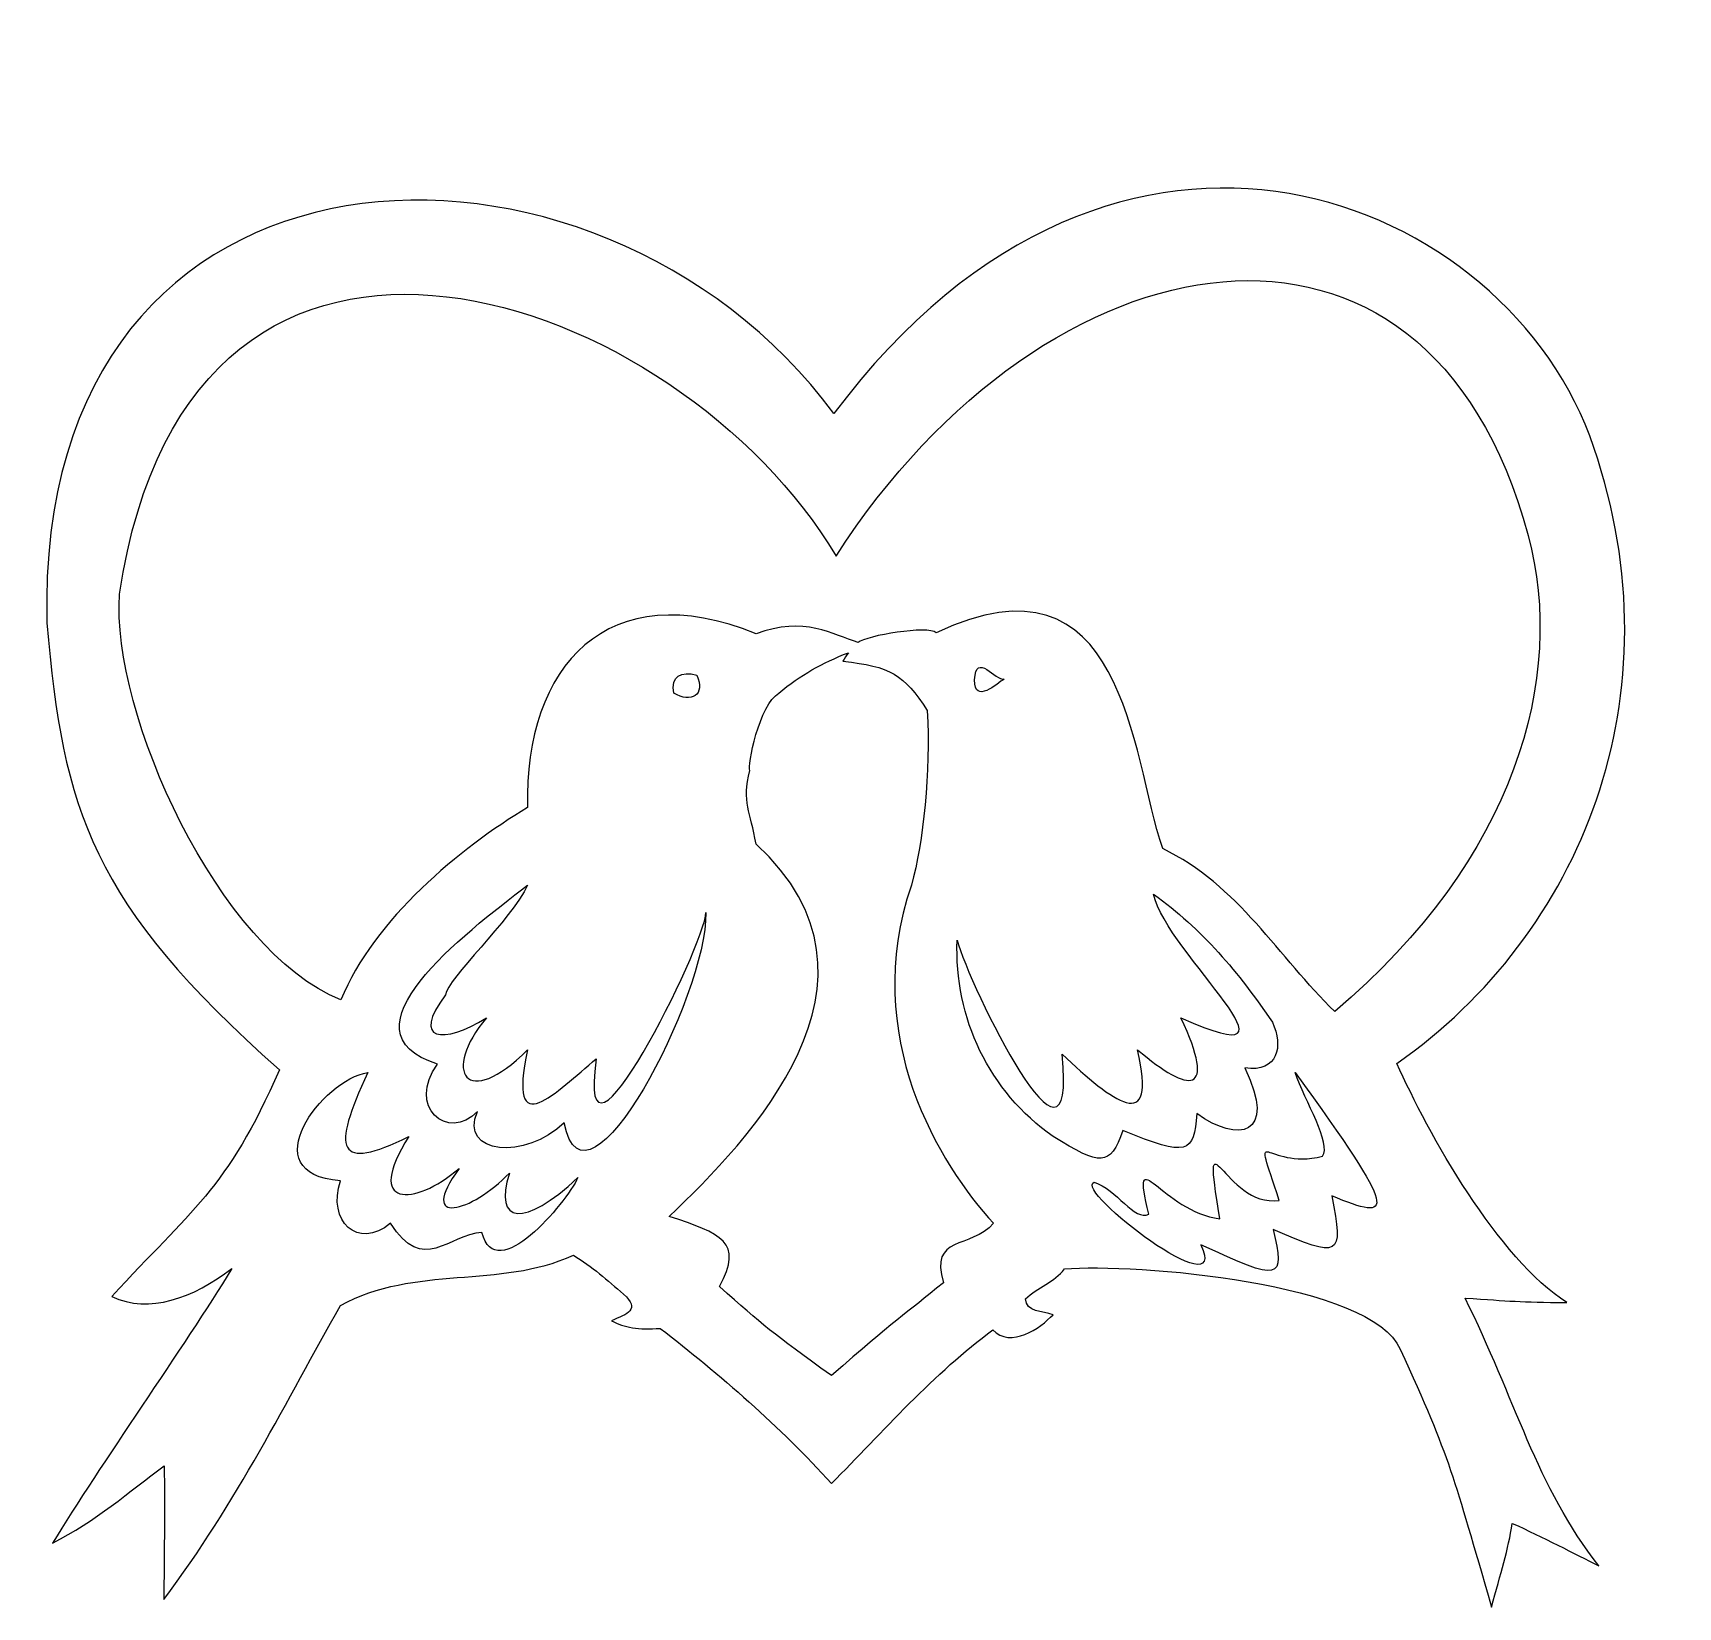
# Model space of a CAD drawing. Header units: centimetres. Extents: x -6.7 to 6.4, y -2.7 to 9.8.
import ezdxf

# ---------------------------------------------------------------- set-up
doc = ezdxf.new("R2010")
doc.units = ezdxf.units.CM
doc.header["$MEASUREMENT"] = 0
doc.layers.add('Layer 1', color=7, linetype='Continuous')

msp = doc.modelspace()

# ---------------------------------------------------------------- linework, layer by layer
at = {"layer": 'Layer 1', "color": 254}
for points, knots in [([(-0.30896, 6.79886), (1.95559, 9.82055), (5.05496, 8.52244), (5.7251, 6.52988), (5.7251, 6.52988), (6.39304, 4.56078), (5.63062, 2.67132), (4.16088, 1.64068), (4.16088, 1.64068), (4.40738, 1.08547), (4.96624, 0.08589), (5.51057, -0.25772), (5.51057, -0.25772), (5.12517, -0.25452), (5.0667, -0.2466), (4.70171, -0.22191), (4.70171, -0.22191), (5.09869, -1.01404), (5.26834, -1.72048), (5.76487, -2.34892), (5.76487, -2.34892), (5.57217, -2.25145), (5.31773, -2.11981), (5.07693, -2.01049), (5.07693, -2.01049), (5.04488, -2.22065), (4.98379, -2.40592), (4.91256, -2.67534), (4.91256, -2.67534), (4.60837, -1.63503), (4.59028, -1.50378), (4.18576, -0.62816), (4.18576, -0.62816), (3.97121, -0.10069), (2.07084, 0.05868), (1.5215, 0.00857), (1.5215, 0.00857), (1.44329, -0.09456), (1.30732, -0.13997), (1.21321, -0.22717), (1.21321, -0.22717), (1.21673, -0.33851), (1.34841, -0.32165), (1.43083, -0.35412), (1.43083, -0.35412), (1.33188, -0.46162), (1.09346, -0.62465), (0.95291, -0.47461), (0.95291, -0.47461), (0.49347, -0.81191), (0.07126, -1.2922), (-0.3282, -1.69514), (-0.3282, -1.69514), (-0.72957, -1.24961), (-1.21983, -0.82262), (-1.68796, -0.4626), (-1.68796, -0.4626), (-1.86002, -0.4775), (-1.97262, -0.45692), (-2.07493, -0.40207), (-2.07493, -0.40207), (-1.95012, -0.34953), (-1.84245, -0.31238), (-1.9784, -0.19088), (-1.9784, -0.19088), (-2.10577, -0.08251), (-2.22888, 0.03015), (-2.37737, 0.11739), (-2.37737, 0.11739), (-2.96848, -0.15084), (-3.62861, 0.04562), (-4.22707, -0.28158), (-4.22707, -0.28158), (-4.64967, -1.0274), (-5.05049, -1.8496), (-5.62927, -2.61449), (-5.62927, -2.61449), (-5.62227, -2.00656), (-5.62161, -1.9185), (-5.62576, -1.55392), (-5.62576, -1.55392), (-5.90686, -1.76194), (-6.16849, -1.99195), (-6.51199, -2.16756), (-6.51199, -2.16756), (-6.13617, -1.55034), (-5.46882, -0.61019), (-5.08785, 0.01205), (-5.08785, 0.01205), (-5.396, -0.22153), (-5.74682, -0.35285), (-6.04047, -0.20906), (-6.04047, -0.20906), (-5.41715, 0.47407), (-5.12941, 0.63048), (-4.71075, 1.58979), (-4.71075, 1.58979), (-6.20066, 2.9087), (-6.43062, 3.65326), (-6.55641, 5.1365), (-6.55641, 5.1365), (-6.66786, 9.20558), (-2.19064, 9.34082), (-0.30896, 6.79885), (-0.30896, 6.79885), (-0.30896, 6.79885), (-0.30896, 6.79886), (-0.30896, 6.79886)], [0, 0, 0, 0, 0.03571429, 0.03571429, 0.03571429, 0.03571429, 0.07142857, 0.07142857, 0.07142857, 0.07142857, 0.10714286, 0.10714286, 0.10714286, 0.10714286, 0.14285714, 0.14285714, 0.14285714, 0.14285714, 0.17857143, 0.17857143, 0.17857143, 0.17857143, 0.21428571, 0.21428571, 0.21428571, 0.21428571, 0.25, 0.25, 0.25, 0.25, 0.28571429, 0.28571429, 0.28571429, 0.28571429, 0.32142857, 0.32142857, 0.32142857, 0.32142857, 0.35714286, 0.35714286, 0.35714286, 0.35714286, 0.39285714, 0.39285714, 0.39285714, 0.39285714, 0.42857143, 0.42857143, 0.42857143, 0.42857143, 0.46428571, 0.46428571, 0.46428571, 0.46428571, 0.5, 0.5, 0.5, 0.5, 0.53571429, 0.53571429, 0.53571429, 0.53571429, 0.57142857, 0.57142857, 0.57142857, 0.57142857, 0.60714286, 0.60714286, 0.60714286, 0.60714286, 0.64285714, 0.64285714, 0.64285714, 0.64285714, 0.67857143, 0.67857143, 0.67857143, 0.67857143, 0.71428571, 0.71428571, 0.71428571, 0.71428571, 0.75, 0.75, 0.75, 0.75, 0.78571429, 0.78571429, 0.78571429, 0.78571429, 0.82142857, 0.82142857, 0.82142857, 0.82142857, 0.85714286, 0.85714286, 0.85714286, 0.85714286, 0.89285714, 0.89285714, 0.89285714, 0.89285714, 0.92857143, 0.92857143, 0.92857143, 0.92857143, 1, 1, 1, 1]), ([(-5.98029, 5.36552), (-6.04954, 4.42668), (-5.19626, 2.53131), (-4.22243, 2.14465), (-4.22243, 2.14465), (-3.96316, 2.78319), (-3.27376, 3.35201), (-2.74013, 3.67173), (-2.74013, 3.67173), (-2.77165, 4.793), (-2.10101, 5.53197), (-0.9267, 5.04994), (-0.9267, 5.04994), (-0.54643, 5.19506), (-0.31463, 5.04213), (-0.11677, 4.98211), (-0.11677, 4.98211), (-0.05159, 5.03595), (0.44044, 5.11888), (0.50431, 5.05842), (0.50431, 5.05842), (1.99956, 5.76916), (2.05014, 4.10025), (2.30122, 3.34531), (2.30122, 3.34531), (2.89488, 3.06296), (3.22878, 2.47867), (3.66687, 2.05223), (3.66687, 2.05223), (5.10453, 3.26923), (5.50441, 4.70341), (5.20277, 5.82972), (5.20277, 5.82972), (4.40002, 8.82723), (1.37134, 8.26205), (-0.29197, 5.66647), (-0.29197, 5.66647), (-1.52098, 7.75123), (-5.41052, 9.17488), (-5.98029, 5.36552)], [0, 0, 0, 0, 0.09090909, 0.09090909, 0.09090909, 0.09090909, 0.18181818, 0.18181818, 0.18181818, 0.18181818, 0.27272727, 0.27272727, 0.27272727, 0.27272727, 0.36363636, 0.36363636, 0.36363636, 0.36363636, 0.45454545, 0.45454545, 0.45454545, 0.45454545, 0.54545455, 0.54545455, 0.54545455, 0.54545455, 0.63636364, 0.63636364, 0.63636364, 0.63636364, 0.72727273, 0.72727273, 0.72727273, 0.72727273, 0.81818182, 0.81818182, 0.81818182, 0.81818182, 1, 1, 1, 1]), ([(-0.74531, 4.5784), (-0.90094, 4.4972), (-0.99805, 3.99029), (-0.97753, 3.96604), (-0.97753, 3.96604), (-1.03902, 3.70945), (-0.9715, 3.64153), (-0.92666, 3.38153), (-0.92666, 3.38153), (0.26035, 2.29262), (-0.99221, 1.02555), (-1.61577, 0.4256), (-1.61577, 0.4256), (-1.20338, 0.28897), (-1.02244, 0.22395), (-1.2168, -0.131), (-1.2168, -0.131), (-0.87141, -0.4374), (-0.79932, -0.50143), (-0.32822, -0.83793), (-0.32822, -0.83793), (0.17367, -0.39612), (0.25775, -0.35086), (0.56036, -0.10028), (0.56036, -0.10028), (0.44711, 0.27925), (0.7731, 0.1631), (0.9593, 0.37123), (0.9593, 0.37123), (0.53402, 0.82952), (-0.10598, 1.86086), (0.30647, 3.05511), (0.30647, 3.05511), (0.40201, 3.39285), (0.45847, 3.95693), (0.43223, 4.44088), (0.43223, 4.44088), (0.24922, 4.73008), (0.13717, 4.79202), (-0.23756, 4.83229), (-0.23756, 4.83229), (-0.22236, 4.85597), (-0.21208, 4.87781), (-0.19328, 4.9006), (-0.19328, 4.9006), (-0.39954, 4.81934), (-0.57566, 4.7251), (-0.7453, 4.5784), (-0.7453, 4.5784), (-0.7453, 4.5784), (-0.74531, 4.5784), (-0.74531, 4.5784)], [0, 0, 0, 0, 0.07142857, 0.07142857, 0.07142857, 0.07142857, 0.14285714, 0.14285714, 0.14285714, 0.14285714, 0.21428571, 0.21428571, 0.21428571, 0.21428571, 0.28571429, 0.28571429, 0.28571429, 0.28571429, 0.35714286, 0.35714286, 0.35714286, 0.35714286, 0.42857143, 0.42857143, 0.42857143, 0.42857143, 0.5, 0.5, 0.5, 0.5, 0.57142857, 0.57142857, 0.57142857, 0.57142857, 0.64285714, 0.64285714, 0.64285714, 0.64285714, 0.71428571, 0.71428571, 0.71428571, 0.71428571, 0.78571429, 0.78571429, 0.78571429, 0.78571429, 0.85714286, 0.85714286, 0.85714286, 0.85714286, 1, 1, 1, 1]), ([(0.8081, 4.68486), (0.80333, 4.48579), (0.9914, 4.65912), (1.04244, 4.69143), (1.04244, 4.69143), (0.97969, 4.67212), (0.8164, 4.91469), (0.8081, 4.68486)], [0, 0, 0, 0, 0.33333333, 0.33333333, 0.33333333, 0.33333333, 1, 1, 1, 1]), ([(-1.57949, 4.57843), (-1.44391, 4.49792), (-1.32427, 4.56247), (-1.39814, 4.7235), (-1.39814, 4.7235), (-1.52191, 4.75506), (-1.60385, 4.71606), (-1.57949, 4.57843)], [0, 0, 0, 0, 0.33333333, 0.33333333, 0.33333333, 0.33333333, 1, 1, 1, 1]), ([(-3.45465, 1.63479), (-3.70577, 1.30371), (-3.37279, 1.00928), (-3.13905, 1.25981), (-3.13905, 1.25981), (-3.28609, 0.9152), (-2.75561, 0.87206), (-2.44994, 1.16916), (-2.44994, 1.16916), (-2.28414, 0.31502), (-1.31418, 2.17989), (-1.32562, 2.83752), (-1.32562, 2.83752), (-1.32663, 2.58782), (-2.35925, 0.51592), (-2.19607, 1.6769), (-2.19607, 1.6769), (-2.50967, 1.41766), (-2.9072, 0.98764), (-2.74008, 1.74942), (-2.74008, 1.74942), (-3.22827, 1.2591), (-3.42869, 1.57445), (-3.0665, 2.00331), (-3.0665, 2.00331), (-3.41236, 1.78683), (-3.66853, 1.81779), (-3.39292, 2.18466), (-3.39292, 2.18466), (-3.37898, 2.30889), (-2.86993, 2.78205), (-2.74009, 3.05511), (-2.74009, 3.05511), (-3.25273, 2.66405), (-4.2642, 1.89058), (-3.45465, 1.63479)], [0, 0, 0, 0, 0.1, 0.1, 0.1, 0.1, 0.2, 0.2, 0.2, 0.2, 0.3, 0.3, 0.3, 0.3, 0.4, 0.4, 0.4, 0.4, 0.5, 0.5, 0.5, 0.5, 0.6, 0.6, 0.6, 0.6, 0.7, 0.7, 0.7, 0.7, 0.8, 0.8, 0.8, 0.8, 1, 1, 1, 1]), ([(2.44633, 2.00334), (2.73581, 1.38383), (2.51634, 1.3943), (2.10179, 1.74947), (2.10179, 1.74947), (2.26445, 1.05329), (1.90039, 1.33998), (1.50338, 1.7132), (1.50338, 1.7132), (1.62347, 0.50122), (0.76548, 2.25854), (0.66923, 2.61993), (0.66923, 2.61993), (0.64665, 1.99796), (0.92186, 1.4187), (1.43083, 1.06037), (1.43083, 1.06037), (1.81152, 0.82906), (1.88075, 0.81628), (1.98585, 1.10834), (1.98585, 1.10834), (2.49905, 0.89667), (2.54896, 0.92469), (2.57333, 1.24169), (2.57333, 1.24169), (2.89709, 1.00578), (3.2153, 1.06394), (2.95417, 1.60438), (2.95417, 1.60438), (3.219, 1.56636), (3.25998, 1.77705), (3.17179, 1.96707), (3.17179, 1.96707), (2.90988, 2.35797), (2.61011, 2.71108), (2.22879, 2.98259), (2.22879, 2.98259), (2.32647, 2.51989), (3.5567, 1.50133), (2.44633, 2.00334)], [0, 0, 0, 0, 0.09090909, 0.09090909, 0.09090909, 0.09090909, 0.18181818, 0.18181818, 0.18181818, 0.18181818, 0.27272727, 0.27272727, 0.27272727, 0.27272727, 0.36363636, 0.36363636, 0.36363636, 0.36363636, 0.45454545, 0.45454545, 0.45454545, 0.45454545, 0.54545455, 0.54545455, 0.54545455, 0.54545455, 0.63636364, 0.63636364, 0.63636364, 0.63636364, 0.72727273, 0.72727273, 0.72727273, 0.72727273, 0.81818182, 0.81818182, 0.81818182, 0.81818182, 1, 1, 1, 1]), ([(-4.22709, 0.70877), (-4.33126, 0.387), (-4.09084, 0.15675), (-3.82812, 0.37123), (-3.82812, 0.37123), (-3.56766, -0.03719), (-3.37379, 0.28016), (-3.10274, 0.29868), (-3.10274, 0.29868), (-2.99493, -0.13727), (-2.4344, 0.53144), (-2.34108, 0.73392), (-2.34108, 0.73392), (-2.76703, 0.333), (-3.01458, 0.36542), (-2.88512, 0.77017), (-2.88512, 0.77017), (-3.18177, 0.45701), (-3.62553, 0.33932), (-3.28409, 0.80644), (-3.28409, 0.80644), (-3.64179, 0.49981), (-4.04543, 0.49322), (-3.68306, 1.06033), (-3.68306, 1.06033), (-4.25575, 0.77693), (-4.30102, 0.94534), (-4.00948, 1.56809), (-4.00948, 1.56809), (-4.36819, 1.51461), (-4.93844, 0.76031), (-4.2271, 0.70876), (-4.2271, 0.70876), (-4.2271, 0.70876), (-4.22709, 0.70877), (-4.22709, 0.70877)], [0, 0, 0, 0, 0.1, 0.1, 0.1, 0.1, 0.2, 0.2, 0.2, 0.2, 0.3, 0.3, 0.3, 0.3, 0.4, 0.4, 0.4, 0.4, 0.5, 0.5, 0.5, 0.5, 0.6, 0.6, 0.6, 0.6, 0.7, 0.7, 0.7, 0.7, 0.8, 0.8, 0.8, 0.8, 1, 1, 1, 1]), ([(3.56981, 0.90298), (3.10275, 0.78942), (3.00661, 1.22467), (3.22614, 0.55258), (3.22614, 0.55258), (2.78537, 0.49181), (2.60689, 1.32675), (2.75465, 0.40751), (2.75465, 0.40751), (2.30161, 0.4579), (2.03725, 1.05905), (2.19249, 0.44376), (2.19249, 0.44376), (2.07557, 0.38265), (1.9346, 0.64529), (1.75725, 0.69765), (1.75725, 0.69765), (1.58787, 0.63443), (2.84249, -0.32269), (2.60492, 0.20098), (2.60492, 0.20098), (3.2393, -0.09678), (3.2744, -0.07967), (3.17847, 0.32237), (3.17847, 0.32237), (3.70635, 0.0905), (3.74193, 0.10138), (3.64325, 0.58883), (3.64325, 0.58883), (4.14202, 0.38274), (4.18202, 0.42672), (3.35313, 1.56811), (3.35313, 1.56811), (3.43164, 1.3395), (3.64426, 1.00082), (3.5698, 0.90299), (3.5698, 0.90299), (3.5698, 0.90299), (3.56981, 0.90298), (3.56981, 0.90298)], [0, 0, 0, 0, 0.09090909, 0.09090909, 0.09090909, 0.09090909, 0.18181818, 0.18181818, 0.18181818, 0.18181818, 0.27272727, 0.27272727, 0.27272727, 0.27272727, 0.36363636, 0.36363636, 0.36363636, 0.36363636, 0.45454545, 0.45454545, 0.45454545, 0.45454545, 0.54545455, 0.54545455, 0.54545455, 0.54545455, 0.63636364, 0.63636364, 0.63636364, 0.63636364, 0.72727273, 0.72727273, 0.72727273, 0.72727273, 0.81818182, 0.81818182, 0.81818182, 0.81818182, 1, 1, 1, 1])]:
    msp.add_open_spline(points, degree=3, knots=knots, dxfattribs=at)

doc.saveas('drawing.dxf')
